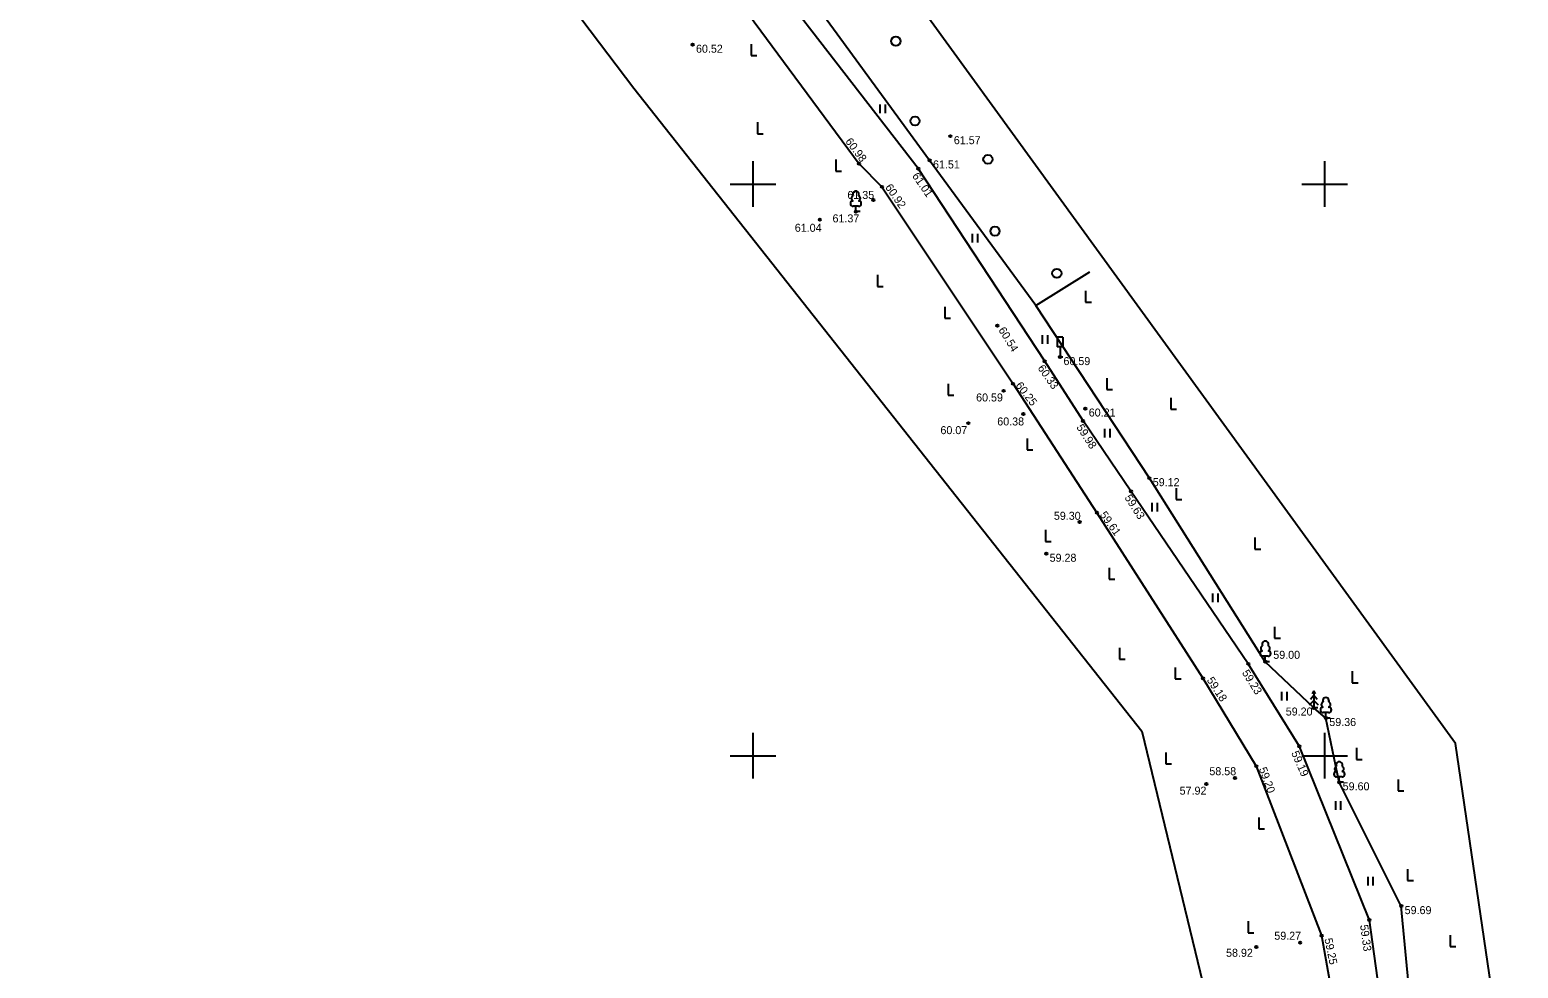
# Model space of a CAD drawing. Extents: x 643977 to 645002, y 6457448 to 6458452.
# Drawn here: x 644686.8 to 644816.9, y 6457881.4 to 6457963.5 of the extents above; entities that cross this region are included whole.
import ezdxf

# ---------------------------------------------------------------- set-up
doc = ezdxf.new("R2010")
doc.units = 0
for name, color, linetype in [('HALJASTUS', 7, 'Continuous'), ('KORGUS', 7, 'Continuous'), ('LIIKLUS', 7, 'Continuous'), ('MOOTPIIR', 7, 'Continuous'), ('PUU', 7, 'Continuous'), ('TEE', 7, 'Continuous'), ('VORK', 7, 'Continuous')]:
    doc.layers.add(name, color=color, linetype=linetype)

msp = doc.modelspace()

# ---------------------------------------------------------------- linework, layer by layer
at = {"layer": 'HALJASTUS'}
for p, q in [((644749.84, 6457962.25), (644749.84, 6457961.25)), ((644749.84, 6457961.25), (644750.34, 6457961.25)), ((644761.11, 6457956.95), (644761.11, 6457956.19)), ((644761.57, 6457956.95), (644761.57, 6457956.19)), ((644750.39, 6457955.41), (644750.39, 6457954.41)), ((644750.39, 6457954.41), (644750.89, 6457954.41)), ((644757.25, 6457952.14), (644757.25, 6457951.14)), ((644757.25, 6457951.14), (644757.75, 6457951.14)), ((644769.18, 6457945.66), (644769.18, 6457944.9)), ((644769.64, 6457945.66), (644769.64, 6457944.9)), ((644760.88, 6457942.05), (644760.88, 6457941.05)), ((644760.88, 6457941.05), (644761.38, 6457941.05)), ((644779.1, 6457940.66), (644779.1, 6457939.66)), ((644766.77, 6457939.27), (644766.77, 6457938.27)), ((644779.1, 6457939.66), (644779.6, 6457939.66)), ((644766.77, 6457938.27), (644767.27, 6457938.27)), ((644775.3, 6457936.78), (644775.3, 6457936.02)), ((644775.76, 6457936.78), (644775.76, 6457936.02)), ((644767.08, 6457932.54), (644767.08, 6457931.54)), ((644780.96, 6457933.03), (644780.96, 6457932.03)), ((644767.08, 6457931.54), (644767.58, 6457931.54)), ((644780.96, 6457932.03), (644781.46, 6457932.03)), ((644786.54, 6457931.31), (644786.54, 6457930.31)), ((644786.54, 6457930.31), (644787.04, 6457930.31)), ((644780.75, 6457928.59), (644780.75, 6457927.83)), ((644781.21, 6457928.59), (644781.21, 6457927.83)), ((644773.97, 6457927.76), (644773.97, 6457926.76)), ((644773.97, 6457926.76), (644774.47, 6457926.76)), ((644787.02, 6457923.41), (644787.02, 6457922.41)), ((644784.89, 6457922.12), (644784.89, 6457921.36)), ((644785.35, 6457922.12), (644785.35, 6457921.36)), ((644787.02, 6457922.41), (644787.52, 6457922.41)), ((644775.58, 6457919.75), (644775.58, 6457918.75)), ((644775.58, 6457918.75), (644776.08, 6457918.75)), ((644793.91, 6457919.08), (644793.91, 6457918.08)), ((644793.91, 6457918.08), (644794.41, 6457918.08)), ((644781.16, 6457916.45), (644781.16, 6457915.45)), ((644781.16, 6457915.45), (644781.66, 6457915.45)), ((644790.2, 6457914.2), (644790.2, 6457913.44)), ((644790.66, 6457914.2), (644790.66, 6457913.44)), ((644795.63, 6457911.28), (644795.63, 6457910.28)), ((644795.63, 6457910.28), (644796.13, 6457910.28)), ((644782.05, 6457909.44), (644782.05, 6457908.44)), ((644782.05, 6457908.44), (644782.55, 6457908.44)), ((644786.94, 6457907.73), (644786.94, 6457906.73)), ((644786.94, 6457906.73), (644787.44, 6457906.73)), ((644802.42, 6457907.39), (644802.42, 6457906.39)), ((644802.42, 6457906.39), (644802.92, 6457906.39)), ((644796.24, 6457905.6), (644796.24, 6457904.84)), ((644796.7, 6457905.6), (644796.7, 6457904.84)), ((644786.12, 6457900.3), (644786.12, 6457899.3)), ((644802.78, 6457900.68), (644802.78, 6457899.68)), ((644786.12, 6457899.3), (644786.62, 6457899.3)), ((644802.78, 6457899.68), (644803.28, 6457899.68)), ((644806.43, 6457897.93), (644806.43, 6457896.93)), ((644800.94, 6457896.03), (644800.94, 6457895.27)), ((644801.4, 6457896.03), (644801.4, 6457895.27)), ((644806.43, 6457896.93), (644806.93, 6457896.93)), ((644794.25, 6457894.6), (644794.25, 6457893.6)), ((644794.25, 6457893.6), (644794.75, 6457893.6)), ((644803.77, 6457889.42), (644803.77, 6457888.66)), ((644804.23, 6457889.42), (644804.23, 6457888.66)), ((644807.26, 6457890.09), (644807.26, 6457889.09)), ((644807.26, 6457889.09), (644807.76, 6457889.09)), ((644793.32, 6457885.52), (644793.32, 6457884.52)), ((644793.32, 6457884.52), (644793.82, 6457884.52)), ((644810.98, 6457884.32), (644810.98, 6457883.32)), ((644810.98, 6457883.32), (644811.48, 6457883.32))]:
    msp.add_line(p, q, dxfattribs=at)
for points in [[(644774.73, 6457939.38), (644765.45, 6457952.07), (644740.25, 6457986.56), (644730.18, 6457999.87), (644725.75, 6458006.1), (644704.7, 6458038.15), (644702.73, 6458043.85), (644707.53, 6458045.11)], [(644806.96, 6457756.42), (644809.59, 6457806.59), (644809.27, 6457825.55), (644808.96, 6457847.85), (644808.48, 6457868.24), (644806.7, 6457886.85), (644801.28, 6457897.68), (644800.11, 6457903.3), (644799.05, 6457904.18), (644794.81, 6457908.23), (644784.67, 6457924.28), (644774.73, 6457939.38), (644779.47, 6457942.33)]]:
    msp.add_lwpolyline(points, dxfattribs=at)
for centre in [(644762.5, 6457962.5), (644764.18, 6457955.52), (644770.55, 6457952.16), (644771.17, 6457945.88), (644776.58, 6457942.19)]:
    msp.add_circle(centre, 0.4, dxfattribs=at)
at = {"layer": 'KORGUS'}
for centre in [(644744.72, 6457962.19), (644767.27, 6457954.19), (644759.28, 6457951.78), (644765.45, 6457952.07), (644764.46, 6457951.36), (644761.28, 6457949.76), (644760.54, 6457948.62), (644755.85, 6457946.9), (644759, 6457947.59), (644771.38, 6457937.63), (644776.86, 6457934.87), (644775.52, 6457934.5), (644772.75, 6457932.53), (644771.92, 6457931.92), (644773.65, 6457929.9), (644779.07, 6457930.37), (644768.85, 6457929.09), (644778.87, 6457929.28), (644783.06, 6457923.14), (644784.67, 6457924.28), (644780.08, 6457921.25), (644778.57, 6457920.44), (644775.65, 6457917.67), (644793.32, 6457908.04), (644794.81, 6457908.23), (644789.36, 6457906.78), (644799.05, 6457904.18), (644800.11, 6457903.3), (644797.8, 6457900.82), (644794.02, 6457899.09), (644789.66, 6457897.54), (644792.16, 6457898.06), (644801.28, 6457897.68), (644806.7, 6457886.85), (644803.91, 6457885.63), (644799.74, 6457884.27), (644794.02, 6457883.28), (644797.86, 6457883.65)]:
    msp.add_circle(centre, 0.1, dxfattribs=at)
at = {"layer": 'LIIKLUS'}
for p, q in [((644776.61, 6457936.62), (644776.61, 6457935.77)), ((644777.11, 6457936.62), (644776.61, 6457936.62)), ((644777.11, 6457936.62), (644777.11, 6457935.77)), ((644777.11, 6457935.77), (644776.61, 6457935.77)), ((644776.86, 6457935.77), (644776.86, 6457934.87)), ((644777.11, 6457934.87), (644776.86, 6457934.87))]:
    msp.add_line(p, q, dxfattribs=at)
at = {"layer": 'MOOTPIIR'}
for points in [[(644816.93, 6457863.73), (644811.44, 6457901.08), (644728.63, 6458015.16), (644711.21, 6458041.3), (644713.56, 6458062.9), (644715.61, 6458092.77), (644710.14, 6458107.3), (644686.54, 6458133.49), (644645.01, 6458173.75)], [(644486.93, 6458068.51), (644554.97, 6458115.61), (644584.93, 6458145.27), (644595.56, 6458166.22), (644618.44, 6458159.45), (644662.25, 6458119.48), (644684.08, 6458098.78), (644689.24, 6458085.52), (644680.95, 6458042.97), (644684.36, 6458031.33), (644739.59, 6457958.38), (644784.02, 6457902.16), (644790.65, 6457874.69), (644788.44, 6457801.84), (644786.86, 6457787.94), (644787.64, 6457699.42), (644784.56, 6457558.84), (644777.19, 6457551.78), (644658.23, 6457540.58), (644556.24, 6457530.39), (644435.06, 6457524.13)]]:
    msp.add_lwpolyline(points, dxfattribs=at)
at = {"layer": 'PUU'}
for p, q in [((644759.24, 6457948.07), (644758.76, 6457948.07)), ((644759, 6457947.59), (644759, 6457948.07)), ((644759.38, 6457947.59), (644759, 6457947.59)), ((644795.05, 6457908.71), (644794.57, 6457908.71)), ((644794.81, 6457908.23), (644794.81, 6457908.71)), ((644795.19, 6457908.23), (644794.81, 6457908.23)), ((644799.05, 6457905.28), (644798.75, 6457904.93)), ((644799.05, 6457905.68), (644798.9, 6457905.43)), ((644799.2, 6457905.43), (644799.05, 6457905.68)), ((644799.05, 6457905.68), (644799.05, 6457904.18)), ((644799.35, 6457904.93), (644799.05, 6457905.28)), ((644799.05, 6457904.83), (644798.65, 6457904.43)), ((644799.45, 6457904.43), (644799.05, 6457904.83)), ((644799.41, 6457904.18), (644799.05, 6457904.18)), ((644800.35, 6457903.78), (644799.87, 6457903.78)), ((644800.11, 6457903.3), (644800.11, 6457903.78)), ((644800.49, 6457903.3), (644800.11, 6457903.3)), ((644801.52, 6457898.16), (644801.04, 6457898.16)), ((644801.28, 6457897.68), (644801.28, 6457898.16)), ((644801.66, 6457897.68), (644801.28, 6457897.68))]:
    msp.add_line(p, q, dxfattribs=at)
for centre, radius, start, end in [((644759, 6457949.11), 0.277, 332.5799, 207.4201), ((644758.76, 6457948.3), 0.238, 90.0016, 269.3953), ((644758.83, 6457948.76), 0.233, 109.0217, 253.1415), ((644759.17, 6457948.76), 0.233, 286.8508, 70.9859), ((644759.24, 6457948.3), 0.238, 270.6047, 89.9984), ((644794.57, 6457908.94), 0.238, 90.0016, 269.3953), ((644794.64, 6457909.4), 0.233, 109.0217, 253.1415), ((644794.81, 6457909.75), 0.277, 332.5799, 207.4201), ((644794.98, 6457909.4), 0.233, 286.8508, 70.9859), ((644795.05, 6457908.94), 0.238, 270.6047, 89.9984), ((644800.11, 6457904.82), 0.277, 332.5799, 207.4201), ((644799.87, 6457904.01), 0.238, 90.0016, 269.3953), ((644799.94, 6457904.47), 0.233, 109.0217, 253.1415), ((644800.28, 6457904.47), 0.233, 286.8508, 70.9859), ((644800.35, 6457904.01), 0.238, 270.6047, 89.9984), ((644801.04, 6457898.39), 0.238, 90.0016, 269.3953), ((644801.11, 6457898.85), 0.233, 109.0217, 253.1415), ((644801.28, 6457899.2), 0.277, 332.5799, 207.4201), ((644801.45, 6457898.85), 0.233, 286.8508, 70.9859), ((644801.52, 6457898.39), 0.238, 270.6047, 89.9984)]:
    msp.add_arc(centre, radius, start, end, dxfattribs=at)
at = {"layer": 'TEE'}
for points in [[(644806.33, 6457868.2), (644803.91, 6457885.63), (644797.8, 6457900.82), (644793.32, 6457908.04), (644783.06, 6457923.14), (644778.87, 6457929.28), (644775.52, 6457934.5), (644764.46, 6457951.36), (644751.44, 6457968.18)], [(644748.63, 6457966.23), (644759.28, 6457951.78), (644761.28, 6457949.76), (644772.75, 6457932.53), (644780.08, 6457921.25), (644789.36, 6457906.78), (644794.02, 6457899.09), (644799.74, 6457884.27), (644802.62, 6457868.03)]]:
    msp.add_lwpolyline(points, dxfattribs=at)
at = {"layer": 'VORK'}
for p, q in [((644750, 6457952), (644750, 6457948)), ((644800, 6457952), (644800, 6457948)), ((644748, 6457950), (644752, 6457950)), ((644798, 6457950), (644802, 6457950)), ((644750, 6457902), (644750, 6457898)), ((644800, 6457902), (644800, 6457898)), ((644748, 6457900), (644752, 6457900)), ((644798, 6457900), (644802, 6457900))]:
    msp.add_line(p, q, dxfattribs=at)

# ---------------------------------------------------------------- texts
at = {"layer": 'KORGUS'}
for s, p in [('60.52', (644745.02, 6457961.49)), ('61.57', (644767.57, 6457953.49)), ('61.51', (644765.75, 6457951.37)), ('61.35', (644758.26, 6457948.7)), ('61.37', (644756.96, 6457946.65)), ('61.04', (644753.66, 6457945.83)), ('60.59', (644777.16, 6457934.17)), ('60.59', (644769.52, 6457930.99)), ('60.21', (644779.37, 6457929.67)), ('60.07', (644766.4, 6457928.13)), ('60.38', (644771.37, 6457928.89)), ('59.12', (644784.97, 6457923.58)), ('59.30', (644776.32, 6457920.64)), ('59.28', (644775.95, 6457916.97)), ('59.00', (644795.51, 6457908.48)), ('59.20', (644796.6, 6457903.52)), ('59.36', (644800.41, 6457902.6)), ('58.58', (644789.92, 6457898.3)), ('57.92', (644787.32, 6457896.6)), ('59.60', (644801.58, 6457896.98)), ('59.69', (644807, 6457886.15)), ('59.27', (644795.6, 6457883.91)), ('58.92', (644791.38, 6457882.42))]:
    msp.add_text(s, height=0.7, dxfattribs=at).set_placement(p)
for s, rotation, p in [('60.98', 307.0304, (644758.04, 6457953.72)), ('61.01', 304.4643, (644763.89, 6457950.71)), ('60.92', 304.6764, (644761.53, 6457949.72)), ('60.54', 301.8109, (644771.44, 6457937.24)), ('60.33', 304.9748, (644774.87, 6457933.9)), ('60.25', 308.0189, (644772.93, 6457932.37)), ('59.98', 302.7685, (644778.26, 6457928.73)), ('59.63', 302.8114, (644782.47, 6457922.57)), ('59.61', 305.8377, (644780.3, 6457921.07)), ('59.23', 302.0307, (644792.74, 6457907.26)), ('59.18', 302.8236, (644789.66, 6457906.62)), ('59.19', 293.6438, (644797.06, 6457900.25)), ('59.20', 290.2012, (644794.24, 6457898.86)), ('59.33', 277.7392, (644803.1, 6457885.18)), ('59.25', 281.4241, (644799.98, 6457883.98))]:
    msp.add_text(s, height=0.7, rotation=rotation, dxfattribs=at).set_placement(p)

doc.saveas('drawing.dxf')
